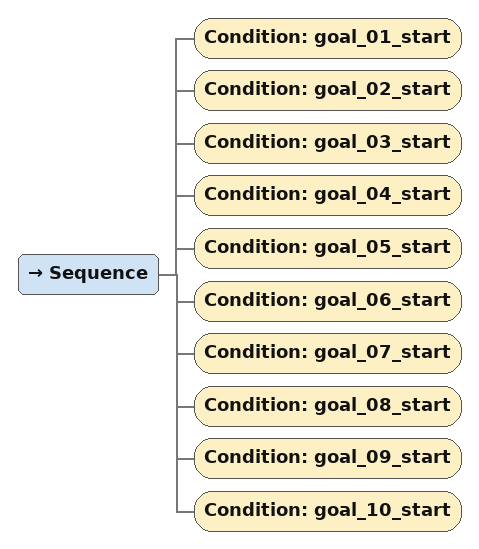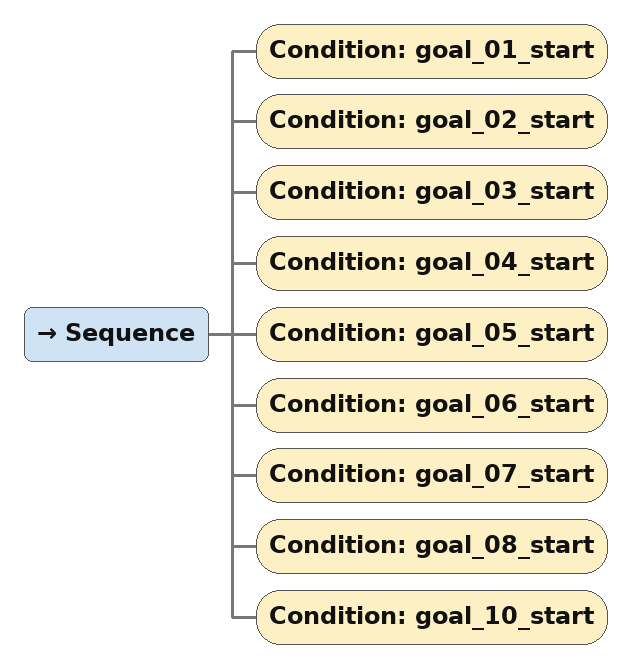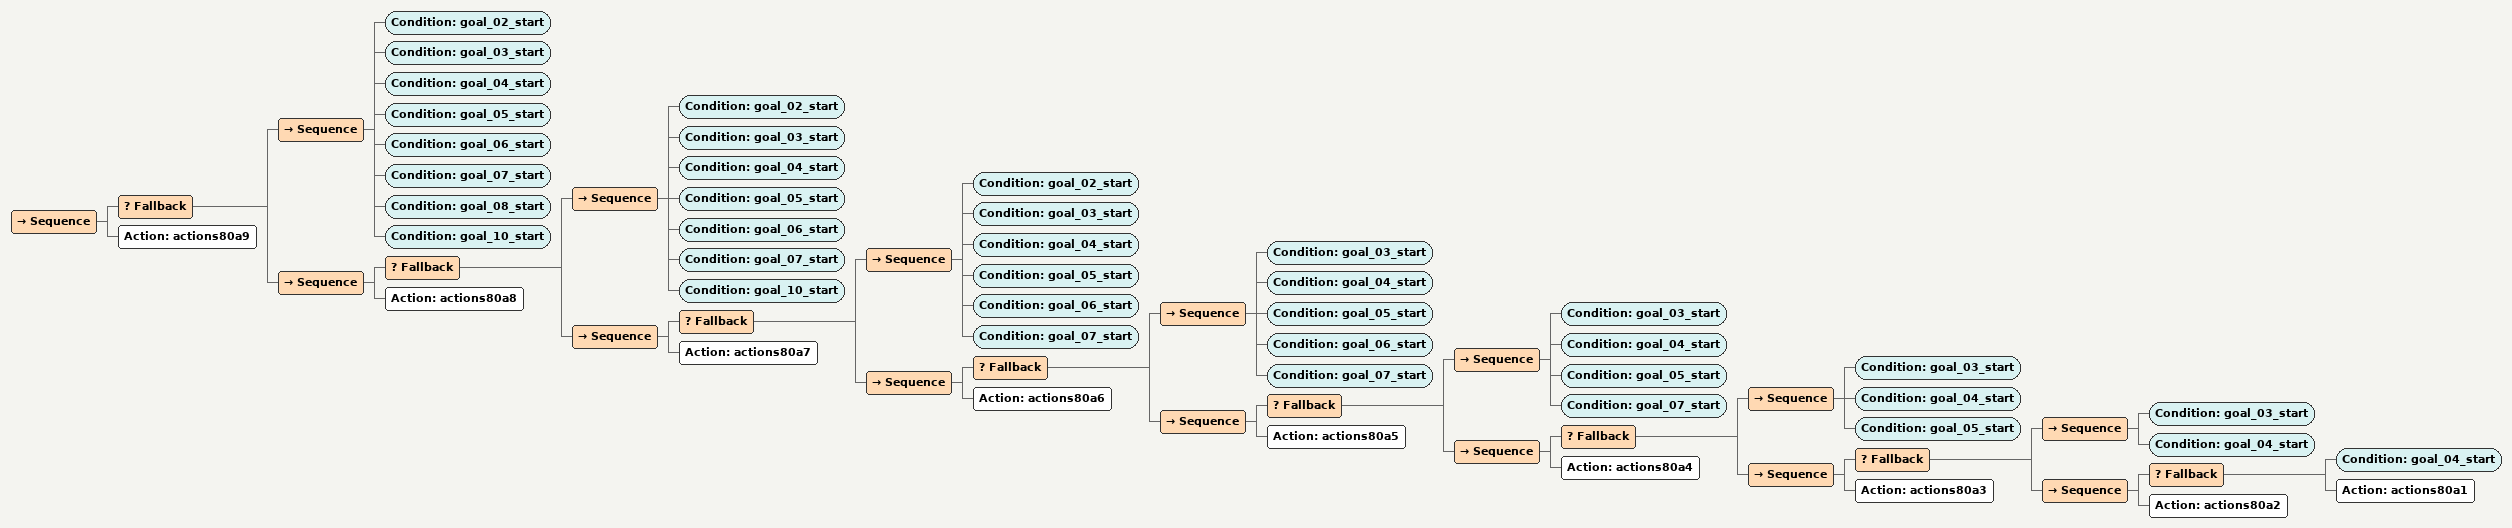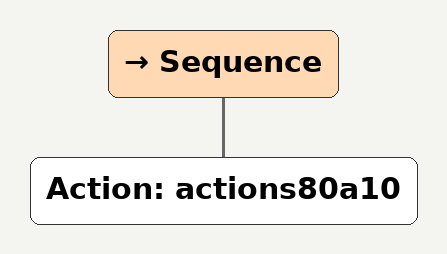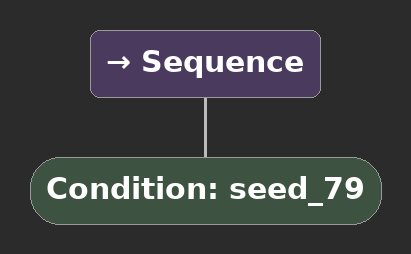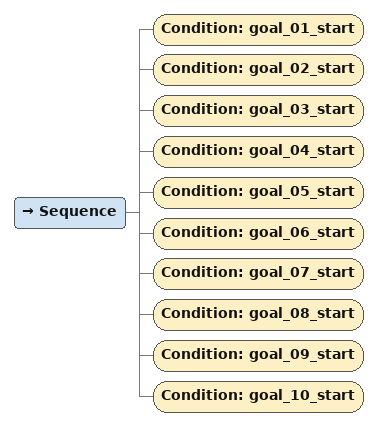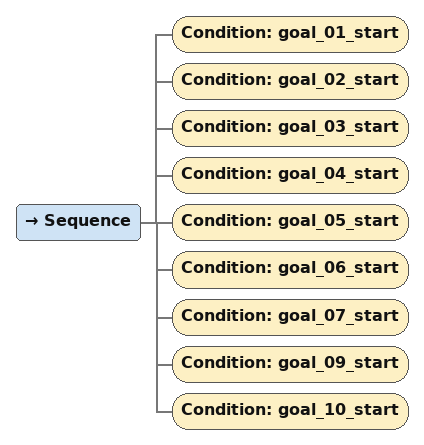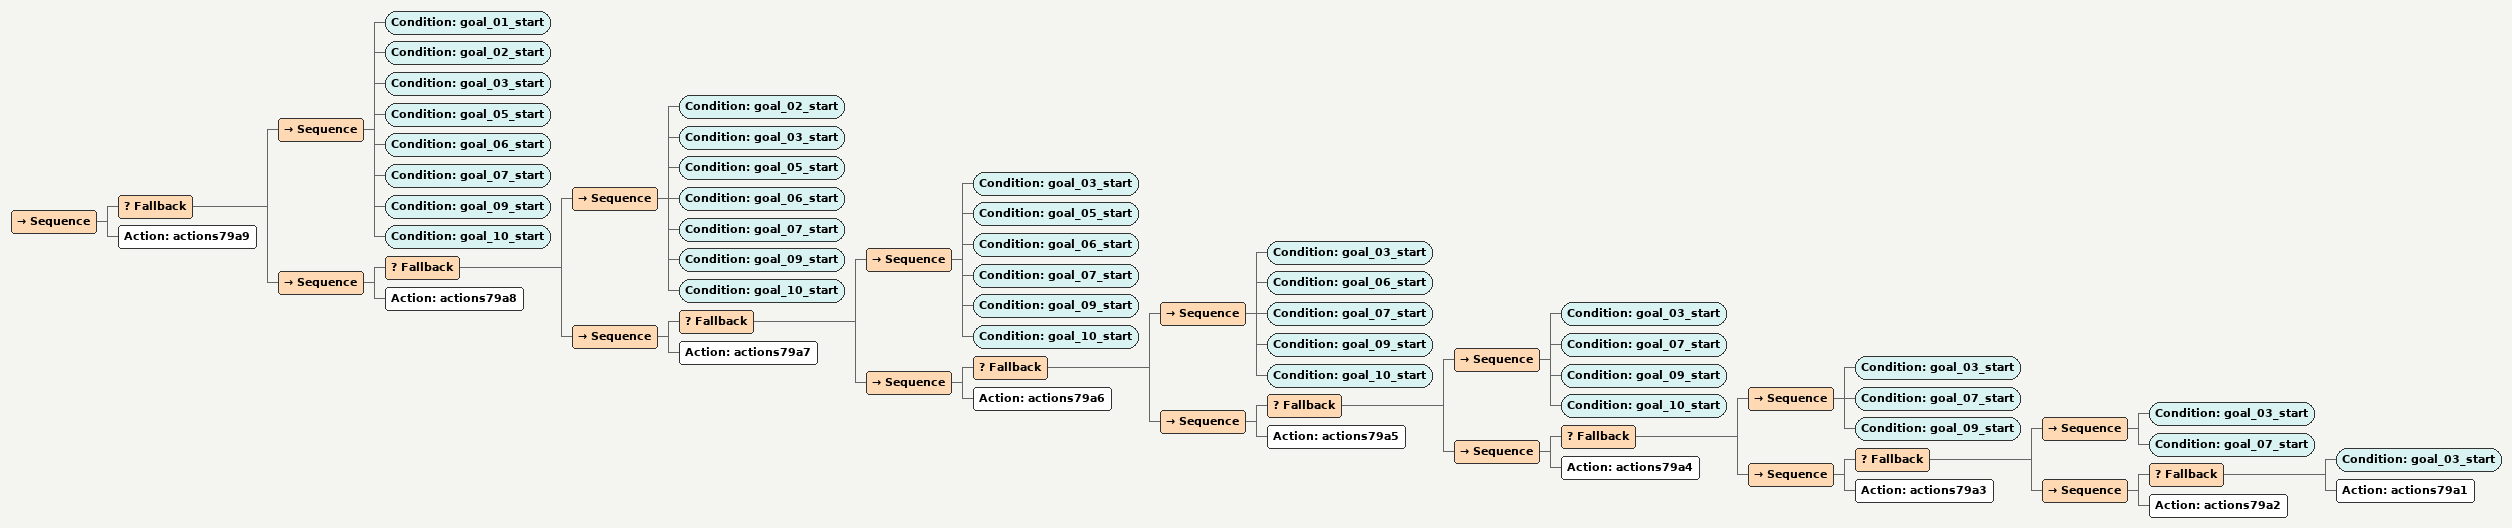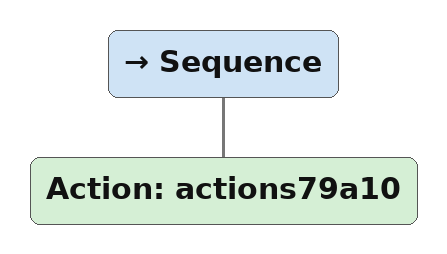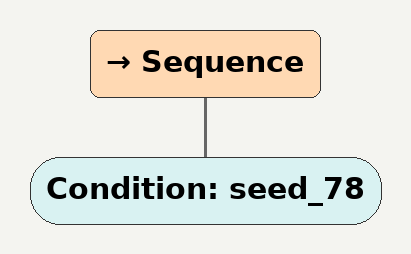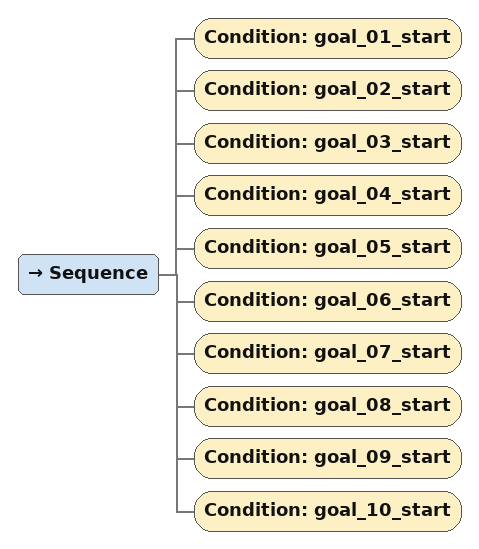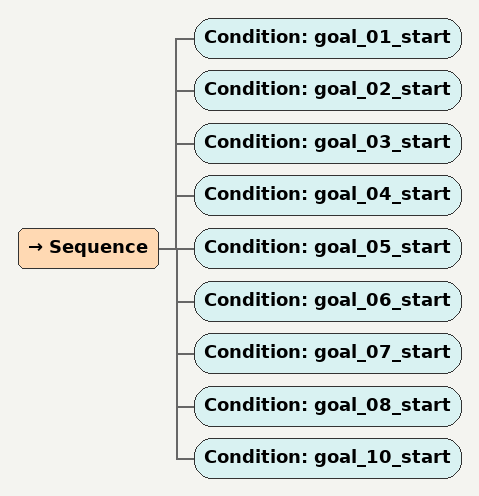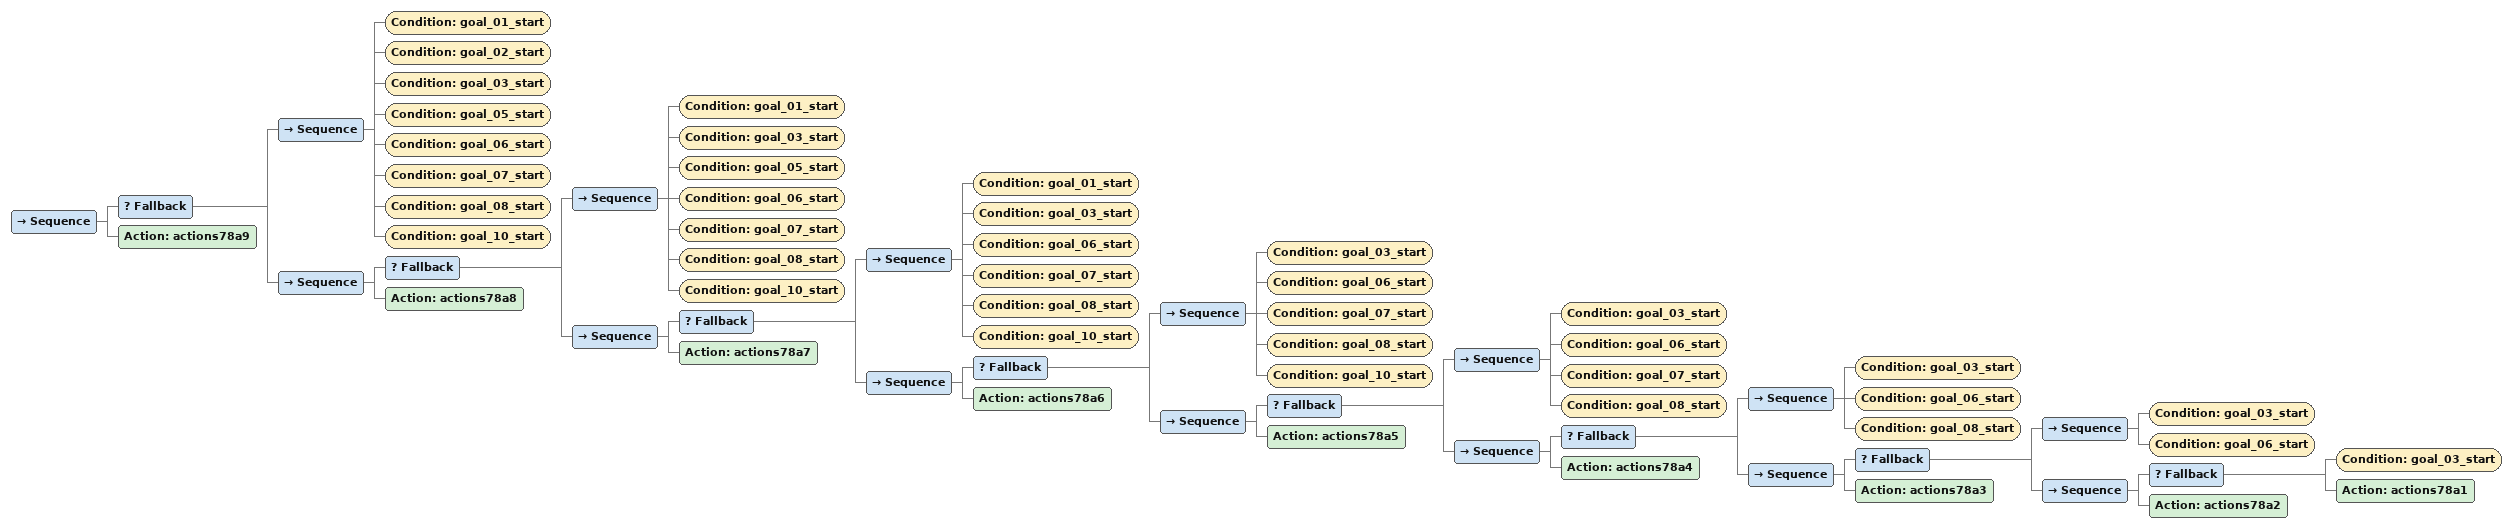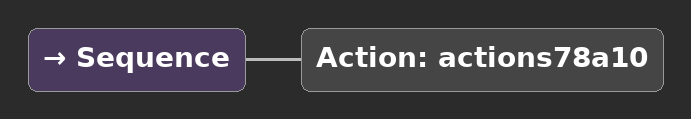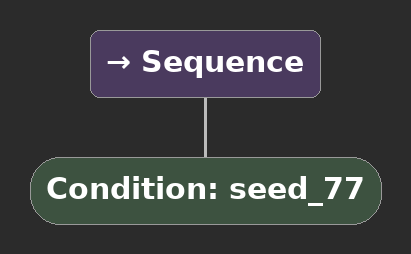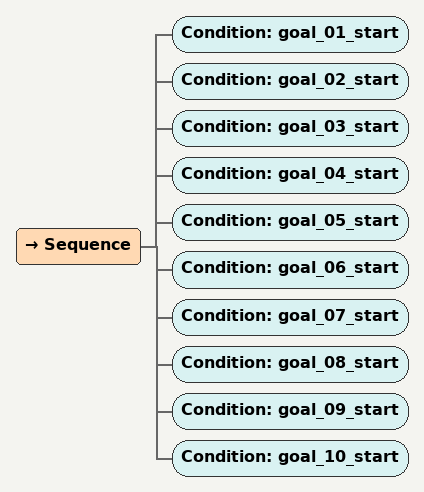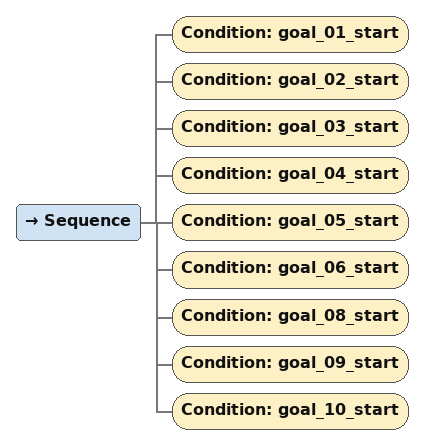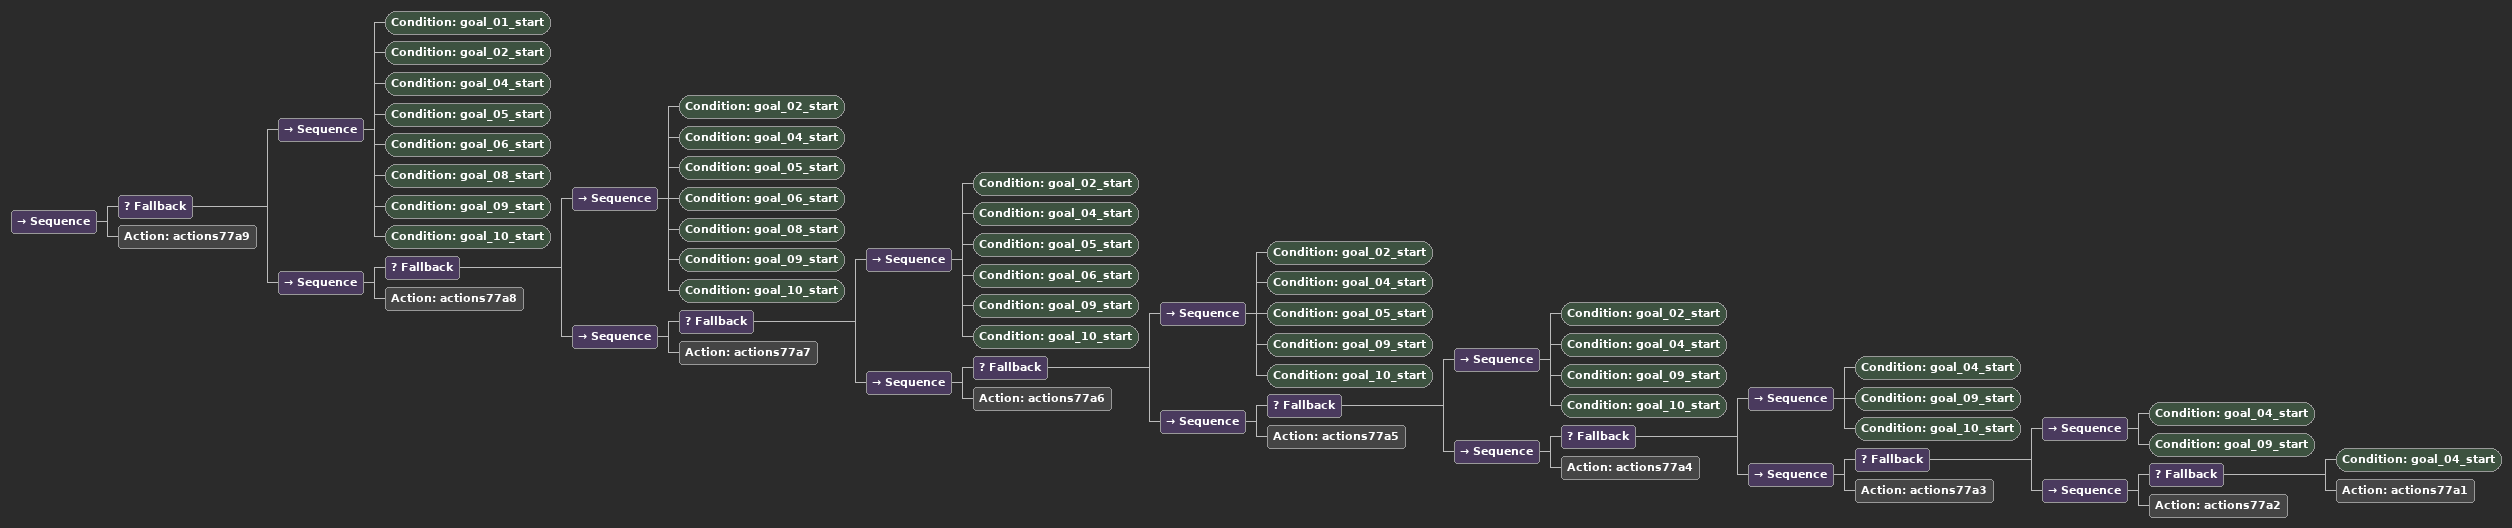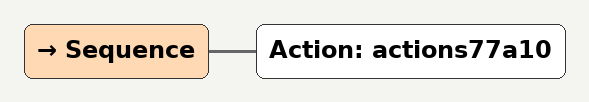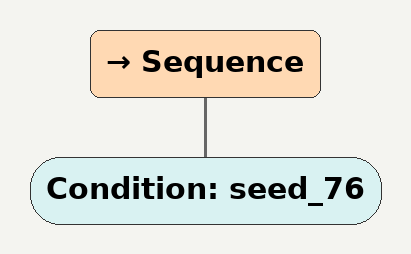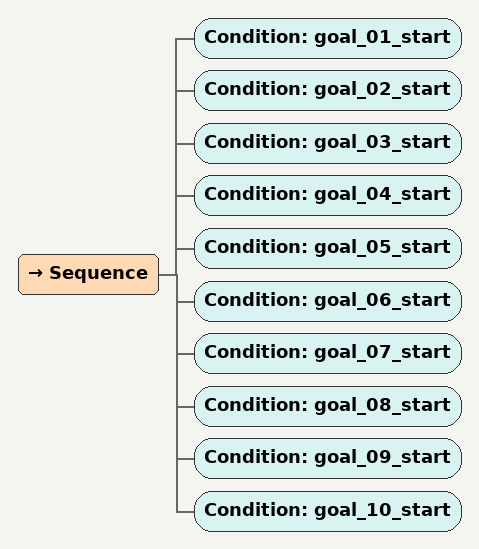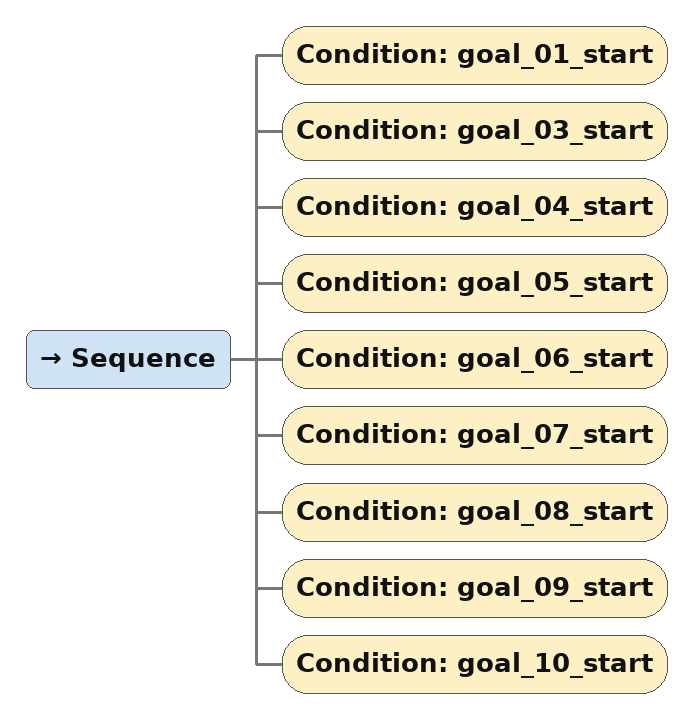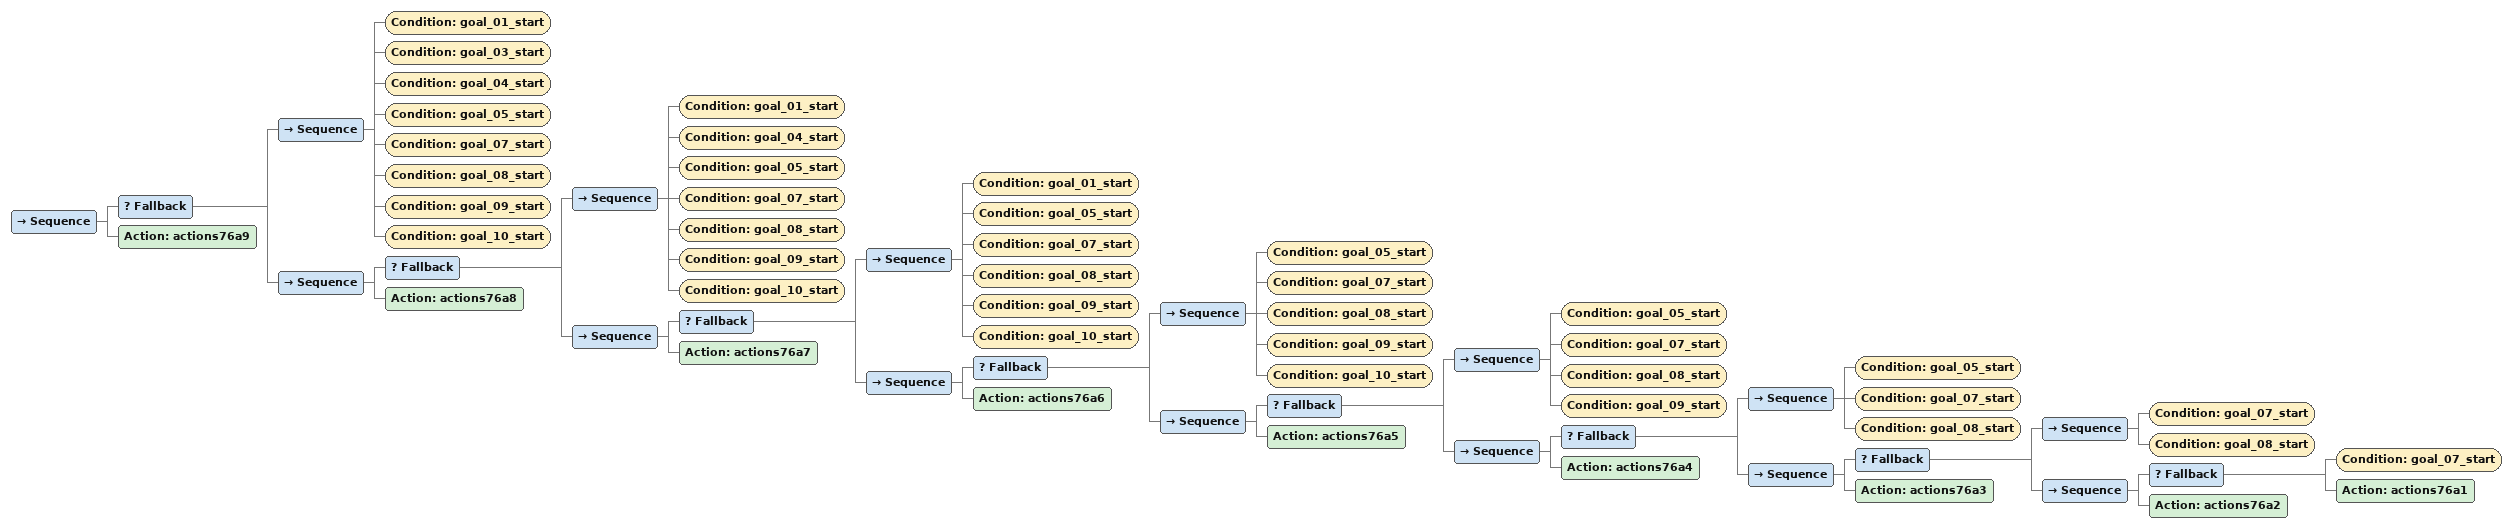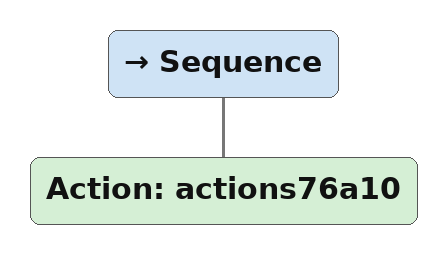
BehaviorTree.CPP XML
<Sequence><Condition ID="goal_01_start"/><Condition ID="goal_02_start"/><Condition ID="goal_03_start"/><Condition ID="goal_04_start"/><Condition ID="goal_05_start"/><Condition ID="goal_06_start"/><Condition ID="goal_07_start"/><Condition ID="goal_08_start"/><Condition ID="goal_09_start"/><Condition ID="goal_10_start"/></Sequence>

<Sequence><Condition ID="goal_01_start"/><Condition ID="goal_02_start"/><Condition ID="goal_03_start"/><Condition ID="goal_04_start"/><Condition ID="goal_05_start"/><Condition ID="goal_06_start"/><Condition ID="goal_07_start"/><Condition ID="goal_08_start"/><Condition ID="goal_10_start"/></Sequence>

<Sequence><Fallback><Sequence><Condition ID="goal_02_start"/><Condition ID="goal_03_start"/><Condition ID="goal_04_start"/><Condition ID="goal_05_start"/><Condition ID="goal_06_start"/><Condition ID="goal_07_start"/><Condition ID="goal_08_start"/><Condition ID="goal_10_start"/></Sequence><Sequence><Fallback><Sequence><Condition ID="goal_02_start"/><Condition ID="goal_03_start"/><Condition ID="goal_04_start"/><Condition ID="goal_05_start"/><Condition ID="goal_06_start"/><Condition ID="goal_07_start"/><Condition ID="goal_10_start"/></Sequence><Sequence><Fallback><Sequence><Condition ID="goal_02_start"/><Condition ID="goal_03_start"/><Condition ID="goal_04_start"/><Condition ID="goal_05_start"/><Condition ID="goal_06_start"/><Condition ID="goal_07_start"/></Sequence><Sequence><Fallback><Sequence><Condition ID="goal_03_start"/><Condition ID="goal_04_start"/><Condition ID="goal_05_start"/><Condition ID="goal_06_start"/><Condition ID="goal_07_start"/></Sequence><Sequence><Fallback><Sequence><Condition ID="goal_03_start"/><Condition ID="goal_04_start"/><Condition ID="goal_05_start"/><Condition ID="goal_07_start"/></Sequence><Sequence><Fallback><Sequence><Condition ID="goal_03_start"/><Condition ID="goal_04_start"/><Condition ID="goal_05_start"/></Sequence><Sequence><Fallback><Sequence><Condition ID="goal_03_start"/><Condition ID="goal_04_start"/></Sequence><Sequence><Fallback><Condition ID="goal_04_start"/><Action ID="actions80a1"/></Fallback><Action ID="actions80a2"/></Sequence></Fallback><Action ID="actions80a3"/></Sequence></Fallback><Action ID="actions80a4"/></Sequence></Fallback><Action ID="actions80a5"/></Sequence></Fallback><Action ID="actions80a6"/></Sequence></Fallback><Action ID="actions80a7"/></Sequence></Fallback><Action ID="actions80a8"/></Sequence></Fallback><Action ID="actions80a9"/></Sequence>

<Sequence><Action ID="actions80a10"/></Sequence>

<Sequence><Condition ID="seed_79"/></Sequence>

<Sequence><Condition ID="goal_01_start"/><Condition ID="goal_02_start"/><Condition ID="goal_03_start"/><Condition ID="goal_04_start"/><Condition ID="goal_05_start"/><Condition ID="goal_06_start"/><Condition ID="goal_07_start"/><Condition ID="goal_08_start"/><Condition ID="goal_09_start"/><Condition ID="goal_10_start"/></Sequence>

<Sequence><Condition ID="goal_01_start"/><Condition ID="goal_02_start"/><Condition ID="goal_03_start"/><Condition ID="goal_04_start"/><Condition ID="goal_05_start"/><Condition ID="goal_06_start"/><Condition ID="goal_07_start"/><Condition ID="goal_09_start"/><Condition ID="goal_10_start"/></Sequence>

<Sequence><Fallback><Sequence><Condition ID="goal_01_start"/><Condition ID="goal_02_start"/><Condition ID="goal_03_start"/><Condition ID="goal_05_start"/><Condition ID="goal_06_start"/><Condition ID="goal_07_start"/><Condition ID="goal_09_start"/><Condition ID="goal_10_start"/></Sequence><Sequence><Fallback><Sequence><Condition ID="goal_02_start"/><Condition ID="goal_03_start"/><Condition ID="goal_05_start"/><Condition ID="goal_06_start"/><Condition ID="goal_07_start"/><Condition ID="goal_09_start"/><Condition ID="goal_10_start"/></Sequence><Sequence><Fallback><Sequence><Condition ID="goal_03_start"/><Condition ID="goal_05_start"/><Condition ID="goal_06_start"/><Condition ID="goal_07_start"/><Condition ID="goal_09_start"/><Condition ID="goal_10_start"/></Sequence><Sequence><Fallback><Sequence><Condition ID="goal_03_start"/><Condition ID="goal_06_start"/><Condition ID="goal_07_start"/><Condition ID="goal_09_start"/><Condition ID="goal_10_start"/></Sequence><Sequence><Fallback><Sequence><Condition ID="goal_03_start"/><Condition ID="goal_07_start"/><Condition ID="goal_09_start"/><Condition ID="goal_10_start"/></Sequence><Sequence><Fallback><Sequence><Condition ID="goal_03_start"/><Condition ID="goal_07_start"/><Condition ID="goal_09_start"/></Sequence><Sequence><Fallback><Sequence><Condition ID="goal_03_start"/><Condition ID="goal_07_start"/></Sequence><Sequence><Fallback><Condition ID="goal_03_start"/><Action ID="actions79a1"/></Fallback><Action ID="actions79a2"/></Sequence></Fallback><Action ID="actions79a3"/></Sequence></Fallback><Action ID="actions79a4"/></Sequence></Fallback><Action ID="actions79a5"/></Sequence></Fallback><Action ID="actions79a6"/></Sequence></Fallback><Action ID="actions79a7"/></Sequence></Fallback><Action ID="actions79a8"/></Sequence></Fallback><Action ID="actions79a9"/></Sequence>

<Sequence><Action ID="actions79a10"/></Sequence>

<Sequence><Condition ID="seed_78"/></Sequence>

<Sequence><Condition ID="goal_01_start"/><Condition ID="goal_02_start"/><Condition ID="goal_03_start"/><Condition ID="goal_04_start"/><Condition ID="goal_05_start"/><Condition ID="goal_06_start"/><Condition ID="goal_07_start"/><Condition ID="goal_08_start"/><Condition ID="goal_09_start"/><Condition ID="goal_10_start"/></Sequence>

<Sequence><Condition ID="goal_01_start"/><Condition ID="goal_02_start"/><Condition ID="goal_03_start"/><Condition ID="goal_04_start"/><Condition ID="goal_05_start"/><Condition ID="goal_06_start"/><Condition ID="goal_07_start"/><Condition ID="goal_08_start"/><Condition ID="goal_10_start"/></Sequence>

<Sequence><Fallback><Sequence><Condition ID="goal_01_start"/><Condition ID="goal_02_start"/><Condition ID="goal_03_start"/><Condition ID="goal_05_start"/><Condition ID="goal_06_start"/><Condition ID="goal_07_start"/><Condition ID="goal_08_start"/><Condition ID="goal_10_start"/></Sequence><Sequence><Fallback><Sequence><Condition ID="goal_01_start"/><Condition ID="goal_03_start"/><Condition ID="goal_05_start"/><Condition ID="goal_06_start"/><Condition ID="goal_07_start"/><Condition ID="goal_08_start"/><Condition ID="goal_10_start"/></Sequence><Sequence><Fallback><Sequence><Condition ID="goal_01_start"/><Condition ID="goal_03_start"/><Condition ID="goal_06_start"/><Condition ID="goal_07_start"/><Condition ID="goal_08_start"/><Condition ID="goal_10_start"/></Sequence><Sequence><Fallback><Sequence><Condition ID="goal_03_start"/><Condition ID="goal_06_start"/><Condition ID="goal_07_start"/><Condition ID="goal_08_start"/><Condition ID="goal_10_start"/></Sequence><Sequence><Fallback><Sequence><Condition ID="goal_03_start"/><Condition ID="goal_06_start"/><Condition ID="goal_07_start"/><Condition ID="goal_08_start"/></Sequence><Sequence><Fallback><Sequence><Condition ID="goal_03_start"/><Condition ID="goal_06_start"/><Condition ID="goal_08_start"/></Sequence><Sequence><Fallback><Sequence><Condition ID="goal_03_start"/><Condition ID="goal_06_start"/></Sequence><Sequence><Fallback><Condition ID="goal_03_start"/><Action ID="actions78a1"/></Fallback><Action ID="actions78a2"/></Sequence></Fallback><Action ID="actions78a3"/></Sequence></Fallback><Action ID="actions78a4"/></Sequence></Fallback><Action ID="actions78a5"/></Sequence></Fallback><Action ID="actions78a6"/></Sequence></Fallback><Action ID="actions78a7"/></Sequence></Fallback><Action ID="actions78a8"/></Sequence></Fallback><Action ID="actions78a9"/></Sequence>

<Sequence><Action ID="actions78a10"/></Sequence>

<Sequence><Condition ID="seed_77"/></Sequence>

<Sequence><Condition ID="goal_01_start"/><Condition ID="goal_02_start"/><Condition ID="goal_03_start"/><Condition ID="goal_04_start"/><Condition ID="goal_05_start"/><Condition ID="goal_06_start"/><Condition ID="goal_07_start"/><Condition ID="goal_08_start"/><Condition ID="goal_09_start"/><Condition ID="goal_10_start"/></Sequence>

<Sequence><Condition ID="goal_01_start"/><Condition ID="goal_02_start"/><Condition ID="goal_03_start"/><Condition ID="goal_04_start"/><Condition ID="goal_05_start"/><Condition ID="goal_06_start"/><Condition ID="goal_08_start"/><Condition ID="goal_09_start"/><Condition ID="goal_10_start"/></Sequence>

<Sequence><Fallback><Sequence><Condition ID="goal_01_start"/><Condition ID="goal_02_start"/><Condition ID="goal_04_start"/><Condition ID="goal_05_start"/><Condition ID="goal_06_start"/><Condition ID="goal_08_start"/><Condition ID="goal_09_start"/><Condition ID="goal_10_start"/></Sequence><Sequence><Fallback><Sequence><Condition ID="goal_02_start"/><Condition ID="goal_04_start"/><Condition ID="goal_05_start"/><Condition ID="goal_06_start"/><Condition ID="goal_08_start"/><Condition ID="goal_09_start"/><Condition ID="goal_10_start"/></Sequence><Sequence><Fallback><Sequence><Condition ID="goal_02_start"/><Condition ID="goal_04_start"/><Condition ID="goal_05_start"/><Condition ID="goal_06_start"/><Condition ID="goal_09_start"/><Condition ID="goal_10_start"/></Sequence><Sequence><Fallback><Sequence><Condition ID="goal_02_start"/><Condition ID="goal_04_start"/><Condition ID="goal_05_start"/><Condition ID="goal_09_start"/><Condition ID="goal_10_start"/></Sequence><Sequence><Fallback><Sequence><Condition ID="goal_02_start"/><Condition ID="goal_04_start"/><Condition ID="goal_09_start"/><Condition ID="goal_10_start"/></Sequence><Sequence><Fallback><Sequence><Condition ID="goal_04_start"/><Condition ID="goal_09_start"/><Condition ID="goal_10_start"/></Sequence><Sequence><Fallback><Sequence><Condition ID="goal_04_start"/><Condition ID="goal_09_start"/></Sequence><Sequence><Fallback><Condition ID="goal_04_start"/><Action ID="actions77a1"/></Fallback><Action ID="actions77a2"/></Sequence></Fallback><Action ID="actions77a3"/></Sequence></Fallback><Action ID="actions77a4"/></Sequence></Fallback><Action ID="actions77a5"/></Sequence></Fallback><Action ID="actions77a6"/></Sequence></Fallback><Action ID="actions77a7"/></Sequence></Fallback><Action ID="actions77a8"/></Sequence></Fallback><Action ID="actions77a9"/></Sequence>

<Sequence><Action ID="actions77a10"/></Sequence>

<Sequence><Condition ID="seed_76"/></Sequence>

<Sequence><Condition ID="goal_01_start"/><Condition ID="goal_02_start"/><Condition ID="goal_03_start"/><Condition ID="goal_04_start"/><Condition ID="goal_05_start"/><Condition ID="goal_06_start"/><Condition ID="goal_07_start"/><Condition ID="goal_08_start"/><Condition ID="goal_09_start"/><Condition ID="goal_10_start"/></Sequence>

<Sequence><Condition ID="goal_01_start"/><Condition ID="goal_03_start"/><Condition ID="goal_04_start"/><Condition ID="goal_05_start"/><Condition ID="goal_06_start"/><Condition ID="goal_07_start"/><Condition ID="goal_08_start"/><Condition ID="goal_09_start"/><Condition ID="goal_10_start"/></Sequence>

<Sequence><Fallback><Sequence><Condition ID="goal_01_start"/><Condition ID="goal_03_start"/><Condition ID="goal_04_start"/><Condition ID="goal_05_start"/><Condition ID="goal_07_start"/><Condition ID="goal_08_start"/><Condition ID="goal_09_start"/><Condition ID="goal_10_start"/></Sequence><Sequence><Fallback><Sequence><Condition ID="goal_01_start"/><Condition ID="goal_04_start"/><Condition ID="goal_05_start"/><Condition ID="goal_07_start"/><Condition ID="goal_08_start"/><Condition ID="goal_09_start"/><Condition ID="goal_10_start"/></Sequence><Sequence><Fallback><Sequence><Condition ID="goal_01_start"/><Condition ID="goal_05_start"/><Condition ID="goal_07_start"/><Condition ID="goal_08_start"/><Condition ID="goal_09_start"/><Condition ID="goal_10_start"/></Sequence><Sequence><Fallback><Sequence><Condition ID="goal_05_start"/><Condition ID="goal_07_start"/><Condition ID="goal_08_start"/><Condition ID="goal_09_start"/><Condition ID="goal_10_start"/></Sequence><Sequence><Fallback><Sequence><Condition ID="goal_05_start"/><Condition ID="goal_07_start"/><Condition ID="goal_08_start"/><Condition ID="goal_09_start"/></Sequence><Sequence><Fallback><Sequence><Condition ID="goal_05_start"/><Condition ID="goal_07_start"/><Condition ID="goal_08_start"/></Sequence><Sequence><Fallback><Sequence><Condition ID="goal_07_start"/><Condition ID="goal_08_start"/></Sequence><Sequence><Fallback><Condition ID="goal_07_start"/><Action ID="actions76a1"/></Fallback><Action ID="actions76a2"/></Sequence></Fallback><Action ID="actions76a3"/></Sequence></Fallback><Action ID="actions76a4"/></Sequence></Fallback><Action ID="actions76a5"/></Sequence></Fallback><Action ID="actions76a6"/></Sequence></Fallback><Action ID="actions76a7"/></Sequence></Fallback><Action ID="actions76a8"/></Sequence></Fallback><Action ID="actions76a9"/></Sequence>

<Sequence><Action ID="actions76a10"/></Sequence>
